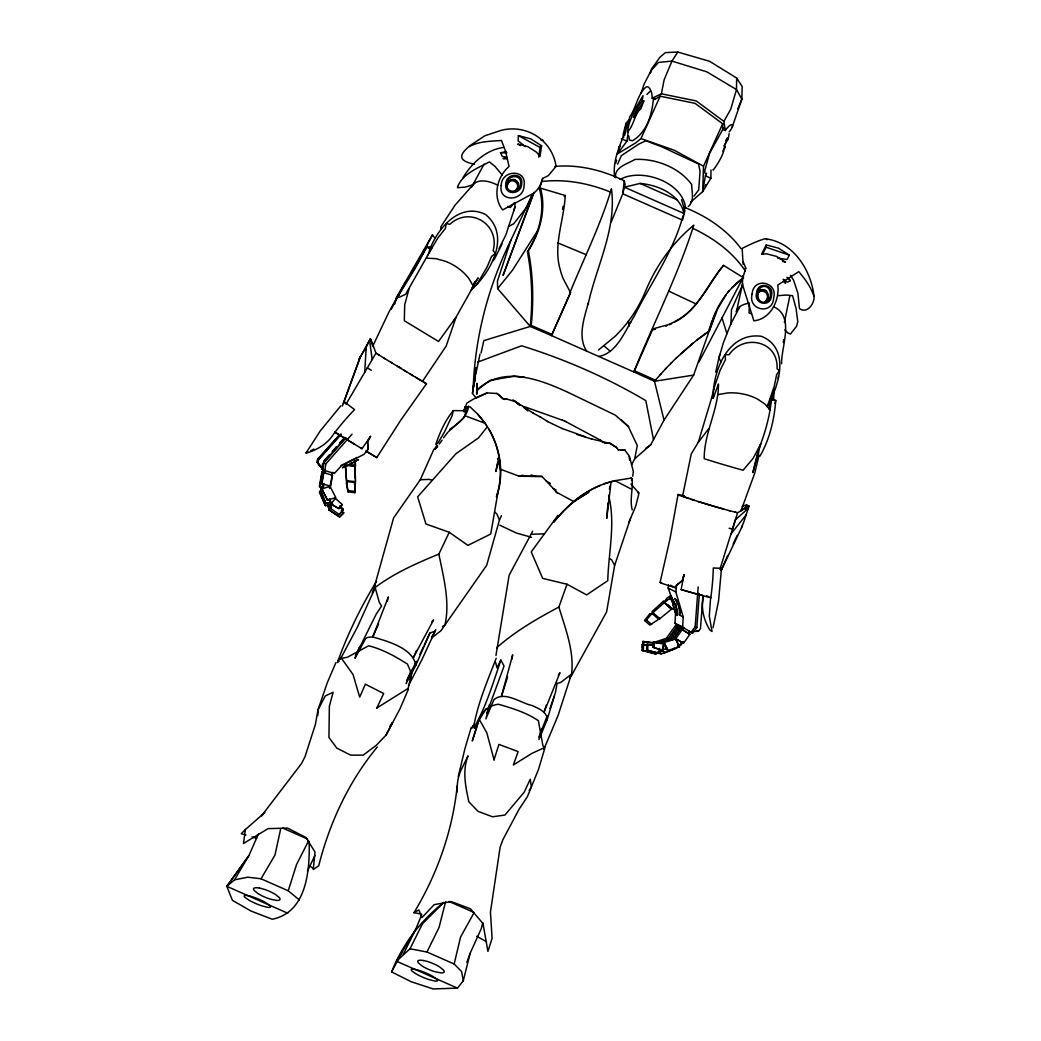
<?xml version="1.0" encoding="UTF-8"?>
<svg xmlns="http://www.w3.org/2000/svg" width="1041" height="1041" viewBox="0 0 1041 1041"><rect width="100%" height="100%" fill="white"/><g stroke="black" fill="none" stroke-linecap="round" stroke-linejoin="round"><path stroke-width="1.5" d="M317.778 715.57L318.182 709.572L325.26 695.948L333.107 692.278L329.372 706.214L328.943 737.392L336.79 748.089L350.622 755.128L363.179 755.154L376.282 745.317L386.068 735.102L399.887 709.025L408.488 689.064M729.194 131.882C735.948 123.697 731.368 121.472 725.317 130.502L722.662 129.383L722.675 123.788L694.998 103.319L660.15 96.201L654.763 99.429L652.16 98.218C652.187 94.041 651.471 89.552 648.088 86.819L646.084 86.95C637.365 94.393 636.363 107.626 629.805 116.709C625.368 137.282 611.692 155.239 614.658 177.451M760.763 443.96L752.981 458.56L743.092 470.22L735.974 468.255A32.857 0.963 16.6 0 1 711.523 461.007L704.197 458.704C704.054 432.783 718.602 409.725 718.472 383.96L713.189 398.274C712.578 370.843 728.219 331.715 761.452 336.308C790.639 348.175 779.175 385.821 767.035 406.693M453.29 410.609L452.054 415.866L444.208 432.457L438.144 442.646L436.088 444.754L435.919 444.078C439.927 432.275 445.327 420.2 453.29 410.609L466.29 410.74L464.091 417.506L456.192 424.78M569.765 677.027L571.314 675.895C574.905 652.525 565.549 629.232 558.887 607.046L566.994 584.248L542.673 578.367L531.222 551.912L557.963 515.308M650.391 72.753L651.926 68.459L659.903 57.294L665.368 52.623L677.782 52.05L709.572 61.289L736.664 78.036L736.481 89.565L730.717 109.24L723.885 121.394L725.317 130.502M628.842 136.046L629.363 139.975L632.46 140.782C646.643 132.35 651.796 115.395 653.306 99.858M489.4 704.835L485.9 718.902L493.863 699.747C504.573 690.339 521.151 703.482 531.925 705.434C537.872 708.192 547.67 711.888 547.111 719.773L538.926 739.461L541.671 728.726M784.38 322.424L789.885 295.579M506.616 187.562L507.891 182.63L510.91 180.028A5.01 4.45 34.9 0 1 514.735 179.716C520.383 182.019 518.327 190.958 512.953 192.299M309.099 841.336C309.997 869.847 306.887 912.45 272.221 919.216L251.063 911.07L232.416 900.348L226.821 886.333L248.851 855.676L258.454 833.906M566.994 584.248L586.643 594.905L607.762 580.709C608.53 552.107 615.725 523.519 608.608 495.243M730.925 324.506L731.485 309.711L742.558 284.922M749.364 304.883L749.078 312.964L751.589 313.875M354.903 492.692L355.358 482.543L346.588 481.541L346.458 483.427L348.045 491.912L354.903 492.692L355.358 482.543M762.533 254.225L766.163 247.224L766.254 244.921L778.447 248.135L789.39 255.201L786.983 259.534L777.536 258.077M520.409 145.688L517.78 144.035L527.865 146.664L536.622 152.285L540.032 156.397L541.606 145.779L530.832 138.869L518.418 135.616L518.106 140.873L525.393 146.638M658.563 651.185L659.786 651.809L655.804 653.293L655.895 654.138L642.024 650.391L642.31 644.483L646.981 644.86M643.312 651.028L643.585 645.134L642.31 644.483M742.74 277.257L742.949 275.566M476.596 393.953L477.116 383.283L477.299 387.825M742.662 278.806L742.35 284.089L753.879 320.823C770.574 319.119 779.748 300.381 777.783 285.065L798.746 271.662C805.135 278.949 810.861 287.147 814.036 296.373C814.648 303.582 807.256 314.135 799.475 308.656M346.002 404.259L349.75 397.87A377.219 13.598 -59.6 0 1 364.727 372.314L366.185 347.147L370.349 338.859L359.21 358.859L362.671 353.081A79.389 2.863 -59.6 0 1 366.185 347.147M677.392 624.743L674.971 623.286L675.57 613.097L674.021 607.84M699.383 593.669L696.832 627.489L692.512 633.136L682.61 627.137L683.221 616.949L675.83 591.952L676.559 585.51L682.389 580.54L684.054 574.541M544.092 747.828L531.847 753.424L513.356 764.979L518.132 751.615L498.938 744.393L494.046 759.748M690.664 202.11L702.675 191.609L710.886 178.284L710.977 169.956M770.028 399.067L773.567 400.095L774.296 388.97M348.045 491.912L346.588 481.541M778.291 378.469L778.447 375.931M691.068 632.225L695.154 626.916L698.16 586.929M702.974 595.595L700.489 628.621L698.485 631.249L692.89 631.575M722.675 123.788L703.508 166.196L702.675 191.609L705.408 175.747L706.631 173.222M365.599 349.984L365.846 346.887M659.617 648.4L659.239 653.123L646.565 650.118L647.021 644.262L652.798 644.847M647.541 650.625L648.009 644.756L647.021 644.262M658.146 652.577L658.211 651.796L659.304 652.343M607.996 502.933L606.76 518.327L611.119 481.436M495.958 655.479L509.127 575.257L532.654 531.248M468.567 406.341C467.292 416.894 457.949 423.83 449.764 429.308M642.336 647.411L642.883 641.425L654.516 642.713M643.65 644.939L643.924 641.946L642.883 641.425M477.103 394.032L477.52 389.477C504.208 364.753 542.049 380.238 569.987 393.303L615.27 415.125L628.621 426.68M481.059 353.029L483.831 340.615L530.259 326.432C532.706 301.578 532.263 276.294 527.358 251.753C538.913 233.574 545.679 210.36 539.433 189.137L540.422 188.122L565.237 195.513C564.092 220.276 552.81 245.312 560.305 269.931A63.02 62.668 5.7 0 0 563.181 278.65L570.533 292.56L551.496 335.605L530.259 326.432L497.65 288.604L497.442 281.161L510.832 240.354L532.537 194.029L527.553 206.105M783.274 342.593L783.574 339.652M586.656 351.129C576.141 334.864 586.252 313.159 590.169 295.657C599.356 260.536 616.441 226.001 611.444 188.798C600.878 224.309 584.066 258.012 570.065 292.365M727.724 555.413L721.179 570.416L721.218 568.074M530.259 326.432L531.235 325.43C533.695 300.576 533.239 275.292 528.347 250.751C539.902 232.572 546.668 209.345 540.422 188.122M703.391 596.818C700.671 608.009 703.898 620.358 709.962 630.195L712.018 631.51L709.311 616.077L710.417 600.267A264.817 257.244 58.9 0 0 713.319 567.957L721.491 568.386L718.537 601.06L713.033 627.775M624.704 135.369L626.057 123.358L629.141 119.598M674.295 607.476L672.187 609.024L664.457 602.31L669.74 598.419L672.85 601.125L668.179 588.1L668.556 584.873M539.433 189.137L542.686 178.44L548.386 175.604L556.089 166.313C552.237 140.561 527.28 124.035 501.619 130.216L484.976 135.72L469.283 146.065M554.879 166.43C578.809 164.257 602.869 170.282 624.275 180.809L622.739 193.782L611.275 221.863M683.026 215.838C673.293 252 650.924 282.931 634.242 316.178C625.16 330.517 616.884 353.433 598.692 356.438M683.364 212.963L684.041 207.185C706.084 215.851 726.683 229.397 740.971 248.552M716.143 311.285L693.631 375.098L654.503 381.266L633.852 371.962C653.54 323.022 677.951 275.423 693.813 225.155C672.746 242.605 656.233 265.325 645.81 290.595A146.989 140.821 43.3 0 1 628.465 321.122A144.738 138.661 43.3 0 1 614.567 336.79L598.458 349.997M742.975 277.466L745.746 268.044L743.079 261.525M632.772 476.231L633.344 471.495L629.506 456.492M713.189 398.274L713.658 394.435M652.928 647.138L653.579 641.868L663.677 643.494L662.805 650.534L652.928 647.138L663.13 650.768L659.161 652.278M653.904 647.619L654.555 642.362L653.579 641.868M662.753 649.701L663.533 643.416L664.327 643.182L666.865 648.439L662.896 649.766M507.019 187.25C508.698 173.209 525.25 185.194 513.564 191.973M518.21 187.406C520.981 178.531 507.331 177.022 506.355 185.571M538.744 157.204L540.058 147.445L541.606 145.779M487.058 427.135L478.548 437.845L455.958 453.707L417.649 496.804L425.925 523.987L449.257 532.289L467.916 545.38L490.727 534.046L497.975 492.211M317.102 462.191L317.505 459.315L339.509 434.943L317.765 459.575L317.349 462.503L320.745 466.394L317.349 462.503M345.404 437.832L323.504 462.633L322.762 468.047L321.344 467.513L317.687 463.102L318.143 459.797L340.849 434.071M321.656 467.747L317.986 463.336L318.442 460.031L341.162 434.305M322.176 466.784L322.606 463.713M322.762 468.047L323.009 463.752M370.635 436.231L367.538 441.592L368.072 449.361L364.012 454.344L341.162 466.004L334.356 473.447L322.84 469.998L323.829 462.881L346.028 437.727M324.87 470.623L325.807 463.922L352.04 434.188M317.778 711.081L315.319 724.718L305.039 756.599L301.565 763.469L261.538 815.858L264.817 812.5L245.442 829.469L243.477 843.483L268.058 828.649L287.615 828.102L305.911 837.419L315.007 852.058L313.263 869.573L318.741 865.735C329.607 822.663 348.852 781.375 377.271 747.035M472.458 393.446L476.179 367.759L472.458 393.446L476.01 397.792M609.466 489.192L609.883 486.16M562.608 209.345L563.051 206.352M512.003 659.174L512.653 654.854L501.411 696.481L507.605 676.91M660.15 96.201L640.983 138.596L635.791 142.799L617.352 153.951L626.942 141.121L628.335 131.27M768.818 408.97L771.602 398.976L772.305 398.183L773.385 399.705L775.74 400.395C774.335 419.536 769.585 439.666 759.826 456.296L758.642 455.945L758.342 449.894C764.979 434.123 770.808 412.743 771.329 397.948L770.782 397.74M373.381 590.364L393.589 517.924L420.304 479.719L433.746 449.569L437.61 445.652L435.034 448.918L437.246 446.212M781.583 363.738C781.205 346.25 795.038 316.152 773.554 306.718M654.763 99.429L654.932 98.414M674.516 598.38C677.275 598.406 681.907 613.084 679.656 614.697M678.055 494.54L670.027 538.744L660.085 582.426M474.618 381.136L475.138 377.948M475.672 374.773L479.979 354.226M630.625 518.054L614.619 565.471L606.617 611.926L571.314 675.895M324.675 472.536L321.942 471.729L319.353 486.589L322.398 487.643M319.678 486.837L322.268 471.976M320.524 482.647L322.163 473.265M322.892 487.136L320.173 486.316L322.437 471.69L324.714 473.017L325.091 470.649L324.115 469.92L323.712 472.263M323.322 471.976L323.738 469.621M321.63 483.492L323.543 472.536L332.508 475.347L330.596 486.303L321.63 483.492L324.519 484.351M323.595 472.185L324.011 469.829M320.238 491.82C319.236 493.772 321.539 487.982 321.305 487.305M320.485 492.003L321.526 486.589L320.953 491.469L326.041 503.519L331.65 502.204M321.929 483.714L323.842 472.757M324.389 470.116L323.972 472.471L324.467 470.181M324.324 472.731L324.74 470.389M324.441 472.822L324.844 470.467M322.528 488.71C323.335 478.144 325.091 488.476 321.747 488.958L327.486 500.148L335.801 497.559L330.036 486.342L329.281 486.602M329.503 486.772L329.424 485.822M331.637 475.086L331.78 472.536M329.476 488.19L329.997 485.21M329.971 487.591L332.157 475.073L331.285 474.813M343.452 403.114L360.316 357.024M619.551 146.924L619.265 147.38M497.624 462.477L495.893 471.534L498.027 462.087M411.286 670.352L406.12 683.69L415.827 665.303L429.894 633.058L435.19 631.106L431.481 637.365M631.523 464.911L634.711 458.847L637.287 445.522L628.322 426.55L621.451 420.004M632.225 509.83C629.493 499.576 633.305 488.606 631.952 478.431L630.976 478.17M495.581 662.349L497.025 667.854L500.864 660.085L504.078 666.045L486.876 712.955M652.16 98.218L661.373 93.807L664.119 79.858L671.952 61.094L677.782 52.05M710.691 597.417A27.456 0.807 16.6 0 1 709.285 597.43L681.139 589.583L683.924 574.983L682.349 580.527L676.195 585.315L675.921 587.983L670.521 585.263M715.74 372.131L719.734 354.395M682.623 495.919L691.263 453.915L698.277 442.36L708.674 428.762M280.68 828.857L274.98 855.038L261.031 878.786L247.81 877.199L234.524 879.827L226.821 886.333L287.784 913.23M618.757 149.279L618.888 149.54M619.473 147.249L619.785 145.766L619.369 147.028M474.136 384.051L473.187 388.306C475.021 336.855 488.19 286.535 510.832 240.354M474.488 382.489L475.177 379.392M742.701 283.568L736.325 311.949C737.535 305.989 744.198 303.985 749.442 303.074M547.111 719.773L555.504 692.239L557.078 683.39L560.618 682.532L571.405 674.282L558.041 715.57L543.87 749.286M745.46 509.4L746.514 504.859L749.026 506.134L746.15 514.827A79.389 12.778 -72.8 0 0 744.016 521.359L741.53 527.566M394.76 303.985L396.231 297.726L432.47 234.85L435.06 238.376M337.531 662.18C347.538 634.047 360.941 606.812 376.478 581.307M771.797 397.532L773.164 391.715M619.577 146.989L619.278 147.171M442.516 903.497C419.848 921.636 402.268 944.89 391.598 971.904L411.143 981.715L433.199 988.95L457.467 988.117L463.284 980.778L461.579 971.539L454.162 964.018L460.603 936.952L474.149 912.541L448.983 901.441M458.274 776.534L464.989 748.466L471.17 727.62M758.915 455.919L754.803 473.004L740.906 511.053M757.614 452.926L752.838 472.692L760.451 444.845M771.433 399.002L769.208 407.89M463.284 980.778L470.116 953.322L481.228 928.754L482.803 922.677M387.291 601.178L388.358 596.922L372.769 636.949L367.759 637.339L365.625 638.549L355.007 658.302L359.47 646.916M411.82 673.462L408.111 688.426L376.543 708.179M463.713 411.104L466.902 403.036L475.099 398.183L486.85 392.899L496.908 393.485M464 411.234L464.728 408.371M619.187 148.421L619.46 147.523M445.626 901.649L439.042 927.44L426.966 952.021L409.998 948.78L396.504 961.22L457.467 988.117M477.689 724.64L478.873 720.086M626.057 123.358L623.156 134.354L623.663 137.516M409.035 288.747L404.702 304.857L404.311 320.719L438.547 341.461L456.023 317.258L478.066 277.869L471.911 288.097M757.275 295.423C757.64 291.844 761.465 288.253 765.07 290.179A5.01 4.45 34.9 0 1 767.581 293.302L767.568 299.131L764.419 302.762M479.263 718.576C482.712 710.365 489.712 705.447 498.366 704.223C512.172 708.205 526.304 712.499 538.366 720.697L542.855 745.382L544.352 748.297L544.729 746.931M774.92 403.374L775.74 400.395M501.45 515.633L499.446 520.045L486.668 565.341L440.85 630.846L432.015 637.639M642.18 100.938L643.026 95.616L635.14 109.149A20.677 2.056 -66.2 0 0 629.35 122.981L627.202 132.064C634.073 126.169 634.333 113.443 640.918 108.732L643.819 100.86L642.141 101.068C638.497 103.619 626.565 131.309 639.239 108.954M514.931 207.276L505.952 234.641L499.094 248.617M496.349 496.7C503.883 474.371 500.565 448.931 488.554 428.775M496.635 496.83C506.303 468.515 498.119 435.815 477.676 414.253M710.144 325.989L708.492 331.689L697.197 339.939M410.232 679.617C412.926 674.282 409.308 669.064 407.486 664.119C395.424 656.468 382.685 649.259 368.631 645.784L347.421 657.222L340.797 658.472L341.318 657.17L337.883 660.697L338.689 661.217M544.677 748.713L538.418 769.637L527.397 796.664L519.043 809.286L502.842 839.775L500.122 847.179L490.441 912.059L492.094 938.318L487.93 951.357L482.959 923.484L470.454 908.793L451.3 901.584L434.175 904.642L422.021 917.563L418.82 909.899L413.993 912.671L421.436 914.128M478.613 720.008L472.302 740.984L477.194 726.124M615.725 163.294L616.662 160.184M719.943 569.284L722.155 562.205A377.219 60.742 -72.8 0 1 730.99 533.955L737.588 512.771L749.026 506.134M732.773 528.425L735.401 519.836L748.323 508.307M500.864 660.085C493.252 682.675 486.29 705.902 474.579 726.735L473.733 726.683C477.819 703 487.643 680.619 496.18 658.25M546.33 704.965L543.949 712.486L559.967 672.655L558.34 675.088M299.392 899.971L288.227 890.797L296.542 864.55L308.448 841.115M767.633 405.535L774.296 386.159L776.638 374.617L779.449 370.596L777.054 368.761C778.655 340.758 743.768 333.367 729.038 354.734L725.07 354.708L725.46 359.665L720.112 370.336L713.449 389.711M698.277 442.36L711.393 398.729A140.587 22.642 -72.8 0 0 713.762 389.698M641.035 93.287L644.145 84.035L651.106 70.58L658.498 62.434L671.952 61.094L706.8 71.829L736.481 89.565L741.856 99.22L732.226 127.041M554.424 695.909L549.934 708.557M415.827 665.303C412.939 648.205 387.733 641.295 372.769 636.949L378.508 624.04M650.378 72.961L651.926 68.459M318.012 709.741L327.368 682.519L335.866 662.675M634.945 116.969L637.743 110.528L643.819 100.86M723.937 145.909L728.258 139.065L727.516 137.789L724.614 145.675C724.354 153.73 718.186 163.177 713.319 170.073L713.046 169.462M728.258 139.065L729.142 133.625M710.639 324.584L712.096 320.381M430.414 248.63L430.714 247.628L431.716 248.2L405.665 294.252L399.132 297.297L397.857 296.581L398.651 294.785L389.23 311.428L372.6 346.536M705.902 184.882L705.447 185.845M342.372 406.094L360.212 356.946M375.033 585.836L372.405 593.019L375.189 587.684L379.34 602.531L381.605 605.953L376.308 613.956L355.397 656.025M466.823 962.405L470.116 953.322M375.189 587.684L357.44 627.046L340.225 659.408M542.686 178.44C540.747 185.467 536.909 192.728 529.635 195.292L502.634 209.944C492.315 196.879 496.882 176.749 509.049 166.469L505.536 151.218L501.45 140.47C490.35 141.342 477.91 141.173 468.177 147.249C455.685 157.998 463.18 161.693 474.449 164.335M744.992 270.087L745.746 268.044M471.56 187.198L484.065 164.192M513.838 210.191L515.048 206.925L514.774 203.021M533.812 192.416L503.063 275.41L533.617 193.509M547.176 716.065L538.926 737.015M712.656 319.027L714.334 314.929M569.7 678.485L571.405 674.282M429.217 251.245C436.791 228.916 459.771 201.316 485.744 214.641C511.118 235.852 490.884 272.274 471.235 290.036M403.27 954.298L415.723 929.314L421.735 914.636M587.905 304.506L588.542 302.983M630.195 323.165L630.833 321.656M737.783 108.837L741.856 99.22L742.181 86.52L736.664 78.036M685.577 208.122C682.883 182.045 641.594 167.523 620.085 179.416M617.703 164.166L621.308 155.695L638.758 144.1L645.927 140.782L661.529 146.69L698.55 164.01L700.046 171.153L698.719 189.852L693.996 196.163M570.533 292.56L551.496 335.605L633.852 371.962L652.889 328.904L667.788 324.805A63.02 61.016 -89.8 0 0 675.895 320.94C698.472 309.424 708.179 284.141 723.534 265.364L743.482 277.739L731.771 287.784M435.815 629.701L421.826 659.851L408.475 685.629M416.569 650.469L413.381 657.639L433.55 619.942L431.69 622.193M714.907 313.718L716.091 311.09M722.662 129.383L723.079 128.485M424.234 645.134L429.842 633.123M723.586 127.978L709.559 153.326L705.004 169.813L704.64 172.637L705.59 173.613M733.137 543.988L737.21 535.412M376.803 708.01L383.687 693.527L365.352 684.184L359.718 697.119L353.016 674.49L341.552 658.393M721.27 570.325L742.48 525.666M502.048 243.958L494.28 259.378L492.549 260.914M442.477 626.565L444.949 624.99C450.219 601.607 443.466 577.235 438.86 554.072L449.257 532.289M706.11 184.921L705.291 186.352M419.757 654.477L423.57 646.565M307.407 871.109L315.02 855.403M628.478 523.233L635.726 506.173L639.005 493.161L630.963 484.104M416.426 661.295L406.797 680.163M409.998 948.78L422.464 923.796L443.778 902.391M766.254 244.921L761.583 254.16L766.697 253.822L776.599 256.437L785.487 262.176L782.533 261.356M386.068 735.102L392.483 722.532L389.894 726.319M391.325 309.112L405.287 282.332M432.47 234.85L425.899 247.576M716.689 309.789L719.266 304.883M699.045 361.904L742.493 278.754M391.598 971.904L399.536 956.861M473.174 285.377L475.216 281.591M634.711 458.847L650.703 444.78L664.028 420.148L693.631 375.098M739.878 306.548L730.652 324.206L723.339 342.879L719.305 356.868L719.175 358.625L721.075 361.761M664.457 602.31L666.513 598.575L670.729 595.465M669.74 598.419L671.107 595.933M672.837 601.099L670.404 599.004L671.653 596.727M413.993 912.671C438.053 872.839 453.512 828.024 457.637 781.596A48.901 47.365 -5.9 0 1 460.721 770.73L468.034 755.87C462.152 770.795 465.561 786.775 468.866 801.804L478.027 811.355L492.51 816.795L504.937 815.064L524.196 792.188L530.233 779.267L531.378 786.905L529.179 790.535M476.388 285.104L486.902 267.42L491.573 256.463L495.321 253.327L493.135 250.634C500.292 224.388 469.777 205.689 449.816 224.349L446.251 223.555L445.405 228.434L438.014 237.751L427.5 255.435M478.418 721.179L486.082 708.882M428.762 247.68L429.595 246.912L429.191 247.81L426.641 246.392L409.243 277.023L427.07 246.522L415.411 267.979L397.857 296.581M343.452 403.479L344.922 402.203L354.552 409.634A264.817 259.313 40.5 0 0 333.68 434.006C327.759 443.453 317.908 449.439 307.563 452.744L306.054 452.978L320.225 430.948L340.849 405.795M400.291 955.547L402.568 951.63M370.856 339.236L375.931 353.172L364.727 372.314M234.524 879.827L248.851 855.676L226.821 886.333M719.969 303.712L724.354 296.88M396.504 961.22L415.723 929.314M366.068 451.195L376.764 457.598L400.785 420.135L426.472 383.752L422.23 381.11M464.182 412.067L468.164 406.315M436.426 446.732L434.826 449.296L437.597 446.394M725.902 140.353L727.516 137.789M722.766 151.062L725.356 146.95M537.559 230.738L512.497 270.179L497.65 288.604M516.57 190.724L517.572 189.163M471.495 728.271L473.135 725.746M471.508 728.323L473.148 725.915M360.654 447.929L361.995 448.736L370.401 436.621L367.538 441.592L367.994 449.309L366.328 451.365M726.097 294.759L717.678 308.774L709.481 330.674L698.186 338.924L681.113 353.524M439.302 444L442.061 440.109M454.266 319.795L456.023 317.258L446.199 346.002L422.477 381.331L419.445 379.562M443.505 437.819L447.877 432.249M721.738 267.55C706.67 285.95 697.106 310.725 674.906 321.942M766.176 302.15C771.928 297.166 764.992 284.935 758.577 291.571M654.581 642.232L666.747 638.185L668.777 639.76L667.372 639.057L667.945 638.25M668.504 638.445L676.728 626.903L677.509 627.372M677.001 627.046L668.322 639.226L669.962 640.046L678.641 627.866L679.552 628.4M668.465 639.603L669.038 638.797L666.865 637.626L675.102 626.083L682.961 630.13M677.366 627.307L678.745 625.381L683.69 628.361M669.363 639.838L668.908 640.475L668.491 639.734M670.56 639.473L678.784 627.944M679.279 628.27L680.645 626.344L683.534 628.035M679.695 628.478L681.061 626.552L682.428 627.242L681.048 629.167M672.187 640.306L680.424 628.764L681.465 629.363M680.697 628.907L674.295 637.873L683.521 643.286L689.91 634.307L682.193 629.662L675.791 638.627M676.025 639.695L674.828 639.096L675.284 638.458L676.377 639.005L675.921 639.655L679.044 646.11L681.79 642.271M681.595 629.441L682.974 627.515L684.197 628.139L682.831 630.052L689.012 633.774L690.378 631.861L689.155 631.236M679.005 644.431L676.273 648.283L664.496 652.876L661.621 649.623M680.684 645.42L683.43 641.581M426.641 246.392L428.437 248.148M463.063 177.556C471.976 162.864 486.238 149.696 503.844 147.367M477.155 725.538L474.371 728.388L474.11 724.146M688.296 206.56C694.841 200.757 691.679 191.999 691.692 184.53C679.292 167.523 655.648 158.271 634.88 159.455C627.918 163.84 614.008 167.002 615.582 177.712M644.574 620.527L649.389 614.255L652.017 613.461L658.706 619.278L649.805 625.068L644.574 620.527L646.435 619.968L652.017 613.461M529.427 203.685L513.747 223.711L508.45 226.639M727.685 292.469L736.338 283.269L743.482 277.739M729.338 290.608L725.109 295.774M730.99 533.955L746.15 514.827M330.882 504.065L335.267 498.561L334.681 497.65L342.242 504.547L338.976 508.646L330.648 503.883L329.19 499.368L331.129 503.271M330.648 503.883L338.78 508.502L342.242 504.547M664.028 420.148L654.503 381.266L656.311 379.262M553.643 521.983C566.239 506.603 581.633 492.77 600.293 485.301M553.929 522.114C569.219 503.219 589.284 486.941 613.344 481.176M514.345 202.813L510.272 207.575L507.891 206.326M332.639 503.909L329.424 507.579L328.227 502.972M329.177 507.396L339.184 514.54L343.01 510.168L339.444 507.045M655.323 380.277L661.295 373.563M323.894 460.968L329.112 455.06M332.235 451.508L336.412 446.784M339.535 443.245L344.753 437.337M324.245 461.228L329.45 455.32M332.586 451.768L336.75 447.044M339.887 443.505L345.105 437.597M448.658 431.455L455.047 425.847M773.567 400.095L771.602 398.976M660.306 374.578L666.37 368.033M646.929 94.432L650.365 91.074M337.362 662.649L338.924 660.957M341.383 510.65L343.751 512.81L339.756 517.078L328.644 509.635L329.203 509.088L327.486 505.08L329.45 509.27M328.943 509.856L331.611 507.006M328.644 509.635L339.509 516.883L343.751 512.81M474.709 182.865L455.034 205.194L440.798 226.912L440.929 229.593M665.381 369.048L671.536 362.671M564.248 196.528L565.237 195.513M652.889 328.904L651.9 329.919L655.414 329.294M722.545 266.379L723.534 265.364M654.503 381.266L655.492 380.251L634.841 370.947M245.442 829.469L241.291 833.711L245.91 835.09M306.054 452.978L307.85 451.924M670.547 363.686L676.78 357.492M675.791 358.507L692.916 343.127M472.367 185.025C478.99 177.959 490.22 181.368 497.715 185.194M670.404 599.004L671.835 597.716M652.746 612.837L664.21 602.752L663.442 601.191L652.095 611.548L652.746 612.837L659.656 618.848L671.562 609.141L670.794 607.593M465.561 411.377L466.29 410.74M764.471 302.358C772.656 301.018 772.487 285.963 763.613 286.366C755.428 287.719 755.584 302.775 764.471 302.358C775.454 292.352 754.27 284.31 757.874 299.795M649.688 614.164L650.352 614.737L653.032 612.446M658.042 618.692L658.836 618.016L653.475 613.357L650.352 614.737M575.4 500.148L589.323 491.833M477.819 389.607L489.908 380.486L514.111 376.152L524.547 377.232M667.138 599.72L664.171 601.906L663.507 601.334M671.536 607.905L670.833 608.425L667.216 605.289M645.537 448.567L650.703 444.78M496.622 647.801C514.97 631.445 536.909 618.744 558.887 607.046M740.776 510.519L745.994 507.136M355.957 457.897L356.686 457.428M343.335 467.123L342.398 467.786L348.956 464.767M637.834 492.874L638.654 492.419M373.641 588.659C392.925 573.656 416.049 563.506 438.86 554.072M310.778 450.753L313.809 449.074M354.734 458.6L343.361 464.403M346.861 465.236L343.712 467.123L344.74 466.758M354.044 462.139L356.907 460.317M352.444 462.985L358.507 459.588L355.046 461.111M352.834 462.842L344.974 466.745M350.192 463.492L351.949 462.607M788.571 278.012L790.236 280.654L787.321 282.202L783.509 279.313M475.334 398.365L487.136 393.017M588.321 492.588L573.981 501.684L555.933 491.912M354.213 461.436L355.931 460.616M665.876 326.21L666.8 325.82M341.136 465.353L342.008 465.002M659.252 643L668.283 639.629L669.923 640.462M660.892 643.819L663.898 642.7M646.565 650.118L661.1 653.904L674.646 648.855L674.034 648.023M477.78 362.06L521.58 345.794C564.782 359.197 606.89 377.584 645.823 400.629L653.501 439.614M742.207 506.407L746.514 504.859M656.22 643.065L668.387 639.018M473.512 184.647L464.846 187.185L457.754 187.627M675.102 599.096L678.225 605.107L680.072 613.11M604.3 483.61L614.06 481.02M321.708 488.932L330.036 486.342M327.212 499.94L329.984 499.081M662.805 641.776L674.295 638.263L675.661 638.953L679.5 646.916L668.01 650.43L666.643 649.74L662.805 641.776L664.171 642.466L668.01 650.43M662.583 642.935L664.327 643.182M664.171 642.466L675.661 638.953M320.029 491.196C322.229 490.714 318.325 491.82 321.266 493.837M319.392 491.977L325.234 505.588L330.179 504.703M320.979 491.495L325.755 503.31L328.566 502.647M718.043 394.604L727.503 392.978A37.463 23.761 8.5 0 1 757.067 398.82L764.706 403.83L770.132 409.816M506.876 157.243L502.243 156.397L500.461 152.78L506.303 151.544M507.266 157.738L503.115 158.609L506.316 158.844M613.761 480.89L631.523 478.027L631.601 480.421M620.449 449.881L624.405 449.764M777.861 295.696L786.554 295.032L792.565 295.696L796.027 308.175L797.77 321.682L796.547 326.288L790.483 334.018L788.076 333.146L784.81 329.919M540.917 139.975L543.233 140.392M542.335 181.446C565.679 178.831 589.427 183.385 611.041 192.286M531.73 534.293L544.053 533.838M640.111 183.437L624.431 187.185L684.197 213.561C679.474 194.146 658.25 185.038 640.111 183.437L677.262 199.833M507.11 399.224L503.922 399.367L497.377 393.706M520.526 476.284L541.932 476.388L553.552 488.763M542.231 476.505L518.834 476.101M464.806 406.823L469.907 406.693L477.962 414.383L486.433 425.17M426.602 258.207L435.659 258.623L445.197 261.187A37.463 24.802 29.6 0 1 469.218 279.001L473.59 286.73M621.958 449.66L624.938 449.985M420.304 479.719L429.191 479.407L432.236 480.226M500.461 152.78L506.941 152.884M814.023 296.295C811.017 269.918 793.255 241.668 764.888 238.753C756.976 241.109 749.494 244.648 742.168 248.422L743.118 264.414M618.133 449.764L620.748 449.998M643.585 645.134L646.76 645.407M606.89 443.011L610.195 443.414L616.649 447.552M648.009 644.756L653.904 645.407M354.864 465.119L353.992 465.028L354.33 466.277M349.542 464.78L354.278 465.327L354.291 466.16M346.77 464.95L355.449 465.939L355.332 461.228M355.202 466.381L345.56 465.275L346.523 480.669L355.593 481.71L354.838 465.002L355.241 479.003M346.471 483.206L347.343 483.31M354.356 484.117L355.241 484.221M348.149 490.571L355.007 491.365M643.924 641.946L654.269 643.156M654.555 642.362L663.677 643.494M661.373 93.807L696.221 100.925L723.885 121.394M605.745 442.516L610.195 443.414M531.483 537.299L516.349 533.018L499.836 525.224M735.922 512.328L729.116 510.611M591.496 438.951L602.726 441.605M604.691 442.724L605.381 442.88M605.667 443.011L602.713 442.243L600.592 440.304M683.924 495.802L679.994 494.865A33.846 0.989 16.6 0 0 680.58 495.815L694.425 500.292M734.79 512.107L737.418 512.679M729.129 528.229L732.539 529.036M642.024 650.391L652.85 653.006M699.292 594.814L697.821 594.437L697.704 592.915L697.223 594.281L681.139 589.583M576.753 434.396L591.782 439.081M321.344 467.513L322.45 467.812M729.923 510.806L722.103 508.672A32.362 0.95 16.6 0 1 698.017 501.528M323.361 469.478L321.448 468.944L322.84 469.998M700.32 594.775L702.987 595.543M252.078 836.912L256.698 838.278M531.144 474.956L535.868 476.401M324.415 472.796L321.942 471.729M322.567 486.889L320.173 486.316M602.44 441.475L606.031 442.633M690.808 499.264L701.113 502.387A29.981 0.872 16.6 0 0 723.417 508.997M676.273 588.1L662.128 583.454A27.456 0.807 16.6 0 1 661.647 582.687M585.458 436.843L562.062 428.489M640.983 138.596L674.321 150.268L703.508 166.196M562.4 420.187L564.69 420.993M766.163 247.224L789.39 255.201M695.154 626.916L696.832 627.489M688.921 498.483L684.952 497.091A31.36 0.924 16.6 0 1 684.405 496.206M706.501 595.842L708.817 596.662M524.69 406.797L562.7 420.317M522.218 475.151L525.145 476.218M519.134 476.231L500.344 469.179L497.481 458.378M465.34 415.88L484.533 423.088M557.625 242.839L586.226 254.707M621.373 138.778L626.942 141.121M531.235 325.43L552.485 334.603M282.501 827.972L307.668 839.085M261.031 878.786L288.227 890.797M426.966 952.021L454.162 964.018M668.582 291.051L695.882 303.855M705.408 175.747L710.886 178.284M496.622 393.355L499.94 395.814M766.176 238.779L767.009 239.755M547.462 421.475L562.348 428.619M693.397 228.63C713.775 238.259 732.721 252.169 745.395 271.05M668.179 588.1L675.83 591.952M679.396 615.023L683.221 616.949M696.936 630.469L698.485 631.249M674.971 623.286L682.61 627.137M678.745 625.381L677.379 624.691L675.999 626.617L675.232 626.148M680.645 626.344L679.292 625.654L677.912 627.58L677.144 627.111M689.702 631.718L692.512 633.136M688.413 633.553L689.91 634.307M683.521 643.286L675.284 638.458M677.951 645.563L679.135 646.162M678.133 646.227L679.5 646.916M665.902 647.957L666.865 648.439M654.399 653.384L655.895 654.138M615.062 480.708L631.471 489.192M556.024 490.077L553.265 488.632L557.429 493.135M325.807 463.922L323.504 462.633M533.265 413.251L540.045 416.803M566.187 421.852L600.891 440.421M518.418 135.616L540.058 147.445M564.404 420.863L566.486 421.982M426.472 383.752L415.489 377.193M539.759 416.686L541.281 417.493M523.116 406.471L515.048 401.423L519.836 405.274M476.778 936.262L486.537 941.78M335.059 432.21L339.652 434.982M410.258 374.031L418.937 379.288M404.077 370.297L413.277 375.866M397.376 366.237L406.602 371.845M361.995 448.736L347.486 439.94L348.11 438.638L346.9 439.575L339.847 435.203M398.664 366.731L401.097 368.215M390.622 362.125L399.38 367.46M384.259 358.26L392.08 363.023M354.786 444.377L334.681 432.119M385.222 358.846L377.675 354.226M366.133 451.039L376.764 457.598M375.931 353.159L379.249 355.202M367.278 367.837L371.325 370.323M546.148 480.942L550.39 483.479M308.696 865.396L312.938 868.077M540.982 417.363L547.761 421.592M609.909 443.284L616.363 447.422L618.419 449.894M522.816 406.341L533.565 413.381M609.571 558.483L611.783 559.98L614.619 565.471M512.953 399.887L519.537 404.468M332.847 472.302L334.356 473.447M331.506 474.579L332.508 475.347M343.01 510.168L339.184 514.54M501.111 397.207L503.623 399.237L506.824 399.093L515.347 401.553L519.186 404.845M524.183 408.007L527.865 410.896M494.787 512.094L496.882 513.89L499.446 520.045M339.561 506.121L343.179 509.231L339.795 506.29M667.932 604.769L670.339 606.864M664.21 602.752L671.562 609.141M646.435 619.968L651.666 624.522M604.053 345.885L610.13 351.194M783.287 281.161L785.552 283.256L783.183 279.495M786.983 277.322L790.236 280.654M624.639 449.855L628.946 455.607L629.766 460.382M502.296 175.2L494.969 166.352L489.361 161.889C477.559 168.291 462.764 173.535 457.48 187.055L457.741 187.614M790.47 275.292L793.58 280.198L797.927 293.237L799.358 307.407M662.323 649.077L664.496 652.876M479.602 719.969L486.85 732.864L494.124 760.073M659.526 651.106L661.1 653.904M666.982 638.302L667.372 639.057M321.981 489.14L327.486 500.148M670.196 607.137L670.898 608.556M659.018 617.56L659.656 618.848M674.464 638.354L674.828 639.096M319.717 492.224L325.56 505.835M681.53 199.729L684.9 210.776L682.519 220.158L622.739 193.782L625.134 184.4L624.275 180.809M675.466 605.537C665.212 581.672 681.361 632.915 676.064 607.463M370.349 338.859L372.86 346.354M726.93 333.68L721.947 317.635M675.726 603.858L676.247 605.745M346.523 480.669L345.3 465.457M369.685 341.214L372.197 359.548M628.465 321.122L629.011 326.34M354.981 461.098L355.449 465.939M494.176 257.517L494.28 259.378M354.434 481.397L354.487 482.451M347.421 480.591L347.473 481.645M475.151 281.538A140.587 5.062 -59.6 0 1 473.2 284.974M671.588 323.712A63.02 61.016 -89.8 0 1 669.311 324.779M457.207 792.019A48.901 47.365 -5.9 0 1 457.155 786.033M501.215 185.389C498.027 202.631 523.909 201.499 524.039 185.805C527.227 168.564 501.346 169.683 501.215 185.389M505.861 183.776C503.662 195.708 521.567 194.927 521.658 184.062C523.87 172.129 505.952 172.91 505.861 183.776M507.019 183.802C505.132 193.99 520.435 193.327 520.513 184.036C522.4 173.847 507.097 174.511 507.019 183.802M752.149 294.043C747.542 310.361 772.656 315.41 773.658 298.051C778.278 281.734 753.15 276.685 752.149 294.043M756.599 292.976C753.398 304.271 770.795 307.772 771.485 295.761C774.673 284.466 757.288 280.966 756.599 292.976M671.874 598.107C675.414 623.663 683.312 617.573 671.874 598.107M259.508 888.077L256.893 887.739A13.715 3.5 22.3 0 0 254.212 890.471L257.986 893.568A14.522 3.709 22.3 0 0 270.972 899.307L276.698 900.4A13.715 3.5 22.3 0 0 279.378 897.654L275.605 894.557A14.522 3.709 22.3 0 0 262.618 888.832L259.508 888.077M423.726 960.557L421.111 960.205A13.715 3.5 22.3 0 0 418.43 962.951L422.204 966.048A14.522 3.709 22.3 0 0 435.19 971.773L440.916 972.867A13.715 3.5 22.3 0 0 443.596 970.134L439.822 967.037A14.522 3.709 22.3 0 0 426.836 961.298L423.726 960.557M249.775 896.054L247.238 895.52A13.715 2.537 22.7 0 0 244.934 897.342L248.851 900.101A14.509 2.681 22.7 0 0 261.838 905.839L267.42 907.271A13.715 2.537 22.7 0 0 269.723 905.436L265.806 902.677A14.509 2.681 22.7 0 0 252.833 896.952L249.775 896.054M416.816 969.77L414.279 969.236A13.715 2.537 22.7 0 0 411.989 971.058L415.893 973.829A14.509 2.681 22.7 0 0 428.879 979.555L434.474 980.986A13.715 2.537 22.7 0 0 436.765 979.165L432.848 976.393A14.509 2.681 22.7 0 0 419.874 970.667L416.816 969.77"/></g></svg>
